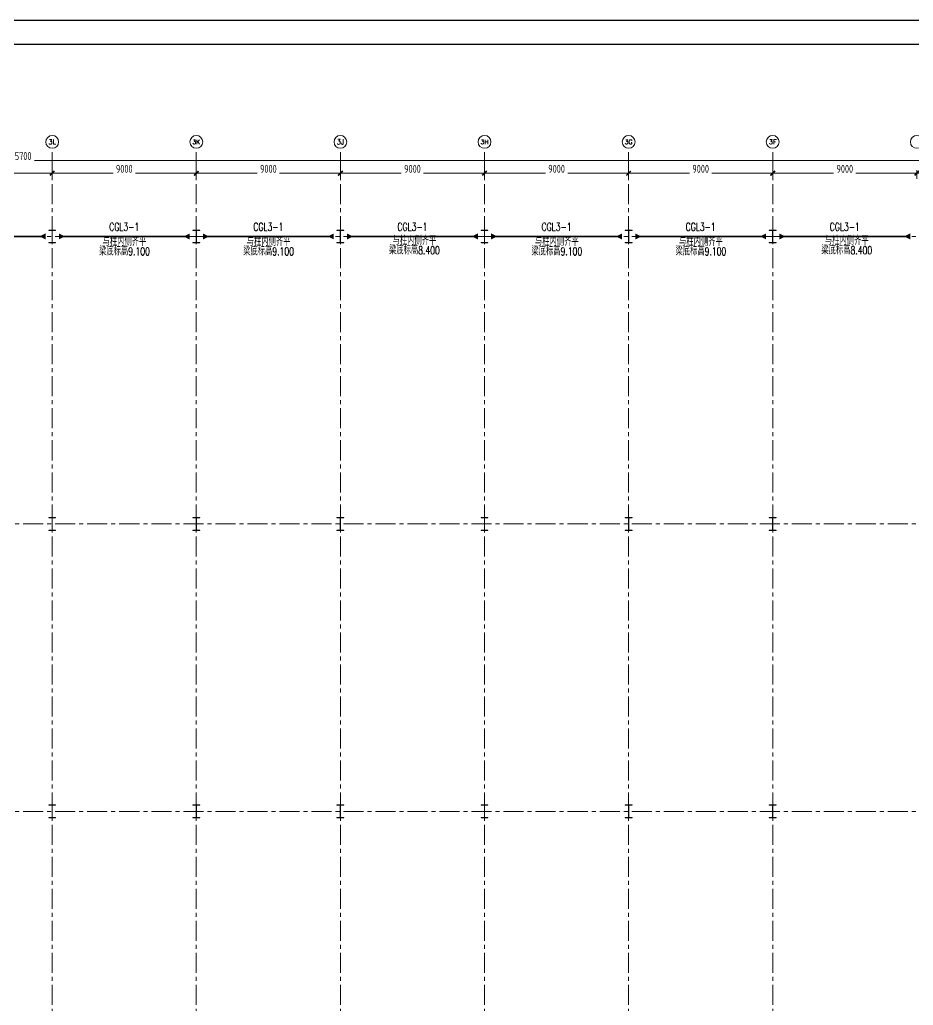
# Model space of a CAD drawing. Extents: x -1201378 to 2367219, y -619313 to 244905.
# Drawn here: x 724212 to 780020, y -231454 to -169915 of the extents above; entities that cross this region are included whole.
import ezdxf
from ezdxf.enums import TextEntityAlignment as Align

# ---------------------------------------------------------------- set-up
doc = ezdxf.new("R2010")
doc.units = 0
doc.header["$LTSCALE"] = 1000
doc.linetypes.add('CENTER', pattern=[2, 1.25, -0.25, 0.25, -0.25])
doc.layers.get('0').update_dxf_attribs({"linetype": 'CONTINUOUS'})
doc.layers.get('Defpoints').update_dxf_attribs({"linetype": 'CONTINUOUS'})
doc.layers.add('0-cxFrame', color=155, linetype='CONTINUOUS')
doc.layers.add('A-WINDOW', color=140, linetype='CONTINUOUS')
for name, color, linetype, lineweight in [('0-cxText', 131, 'CONTINUOUS', 25), ('S-axis', 111, 'CONTINUOUS', 0), ('S-bea', 40, 'CONTINUOUS', 0), ('S-col', 2, 'CONTINUOUS', 0), ('S-dote', 5, 'CENTER', 0), ('THIN', 7, 'CONTINUOUS', 0), ('梁', 4, 'CONTINUOUS', 18)]:
    doc.layers.add(name, color=color, linetype=linetype, lineweight=lineweight)
doc.styles.add('_TCH_AXIS', font='COMPLEX', dxfattribs={"bigfont": 'GBCBIG'})
doc.styles.add('cx_tuming', font='simhei.ttf')
doc.styles.add('cx_tuqian1', font='')
doc.styles.add('TSSD_Dimension', font='tssdeng.shx', dxfattribs={"width": 0.7, "bigfont": 'hztxt.shx'})
doc.styles.add('TSSD_Rein', font='tj-romans1.shx', dxfattribs={"width": 0.7, "bigfont": 'tj-hztxt.shx'})
doc.styles.add('黑体', font='simhei.ttf', dxfattribs={"width": 0.8})
doc.styles.get('cx_tuqian1').set_extended_font_data('SimSun')
doc.dimstyles.new('TSSD_200_200', dxfattribs={"dimtxt": 500, "dimasz": 200, "dimexe": 200, "dimexo": 500, "dimgap": 200, "dimtad": 1, "dimdec": 0, "dimzin": 0, "dimdsep": 46, "dimtxsty": 'TSSD_Dimension', "dimblk": 'ARCHTICK', "dimcen": 0, "dimdle": 200, "dimclrt": 7, "dimadec": 0, "dimazin": 0, "dimtfac": 1, "dimtdec": 0, "dimtix": 1, "dimtmove": 2, "dimatfit": 3, "dimfxl": 1, "dimtolj": 1, "dimtzin": 0, "dimarcsym": 0})

# ---------------------------------------------------------------- blocks, each defined once
blk = doc.blocks.new('w42343243')
at = {"layer": 'S-col'}
blk.add_lwpolyline([(-165069, 621020), (-164639, 621020), (-164639, 621002), (-164848, 621002), (-164848, 620238), (-164639, 620238), (-164639, 620220), (-165069, 620220), (-165069, 620238), (-164860, 620238), (-164860, 621002), (-165069, 621002)], close=True, dxfattribs=at)
blk = doc.blocks.new('42343')
at = {"layer": 'A-WINDOW'}
for p in [(-54000, 100), (-45000, 100), (-36000, 100), (-27000, 100), (-18000, 100), (-9000, 100), (-54000, -17850), (-45000, -17850), (-36000, -17850), (-27000, -17850), (-18000, -17850), (-9000, -17850), (-54000, -35800), (-45000, -35800), (-36000, -35800), (-27000, -35800), (-18000, -35800), (-9000, -35800)]:
    blk.add_blockref('w42343243', p, dxfattribs=at)
blk = doc.blocks.new('_ArchTick')
at = {"color": 0, "linetype": 'ByBlock', "const_width": 0.5}
blk.add_lwpolyline([(-0.71, -0.71), (0.71, 0.71)], dxfattribs=at)
blk = doc.blocks.new('*D471')
at = {"layer": 'Defpoints', "color": 0, "transparency": 16777216}
for p in [(-173758, -279500), (-182758, -280358), (-173758, -280358)]:
    blk.add_point(p, dxfattribs=at)
at = {"layer": 'S-axis', "color": 0, "lineweight": -2, "transparency": 16777216}
for p, q in [((-182758, -279858), (-182758, -279300)), ((-173758, -279858), (-173758, -279300)), ((-182958, -279500), (-178957, -279500)), ((-173558, -279500), (-177560, -279500))]:
    blk.add_line(p, q, dxfattribs=at)
at = {"layer": 'S-axis', "color": 0, "lineweight": -2, "transparency": 16777216, "xscale": 200, "yscale": 200, "zscale": 200, "rotation": 180}
blk.add_blockref('_ArchTick', (-182758, -279500), dxfattribs=at)
at = {"layer": 'S-axis', "color": 0, "lineweight": -2, "transparency": 16777216, "xscale": 200, "yscale": 200, "zscale": 200}
blk.add_blockref('_ArchTick', (-173758, -279500), dxfattribs=at)
at = {"layer": 'S-axis', "color": 7, "transparency": 16777216, "insert": (-178258, -279225), "char_height": 500, "attachment_point": 5, "style": 'TSSD_Dimension'}
blk.add_mtext('\\A1;9000', dxfattribs=at)
blk = doc.blocks.new('*D472')
at = {"layer": 'Defpoints', "color": 0, "transparency": 16777216}
for p in [(-164758, -279500), (-173758, -280358), (-164758, -280358)]:
    blk.add_point(p, dxfattribs=at)
at = {"layer": 'S-axis', "color": 0, "lineweight": -2, "transparency": 16777216}
for p, q in [((-173758, -279858), (-173758, -279300)), ((-164758, -279858), (-164758, -279300)), ((-173958, -279500), (-169957, -279500)), ((-164558, -279500), (-168560, -279500))]:
    blk.add_line(p, q, dxfattribs=at)
at = {"layer": 'S-axis', "color": 0, "lineweight": -2, "transparency": 16777216, "xscale": 200, "yscale": 200, "zscale": 200, "rotation": 180}
blk.add_blockref('_ArchTick', (-173758, -279500), dxfattribs=at)
at = {"layer": 'S-axis', "color": 0, "lineweight": -2, "transparency": 16777216, "xscale": 200, "yscale": 200, "zscale": 200}
blk.add_blockref('_ArchTick', (-164758, -279500), dxfattribs=at)
at = {"layer": 'S-axis', "color": 7, "transparency": 16777216, "insert": (-169258, -279225), "char_height": 500, "attachment_point": 5, "style": 'TSSD_Dimension'}
blk.add_mtext('\\A1;9000', dxfattribs=at)
blk = doc.blocks.new('*D473')
at = {"layer": 'Defpoints', "color": 0, "transparency": 16777216}
for p in [(-155758, -279500), (-164758, -280358), (-155758, -280358)]:
    blk.add_point(p, dxfattribs=at)
at = {"layer": 'S-axis', "color": 0, "lineweight": -2, "transparency": 16777216}
for p, q in [((-164758, -279858), (-164758, -279300)), ((-155758, -279858), (-155758, -279300)), ((-164958, -279500), (-160957, -279500)), ((-155558, -279500), (-159560, -279500))]:
    blk.add_line(p, q, dxfattribs=at)
at = {"layer": 'S-axis', "color": 0, "lineweight": -2, "transparency": 16777216, "xscale": 200, "yscale": 200, "zscale": 200, "rotation": 180}
blk.add_blockref('_ArchTick', (-164758, -279500), dxfattribs=at)
at = {"layer": 'S-axis', "color": 0, "lineweight": -2, "transparency": 16777216, "xscale": 200, "yscale": 200, "zscale": 200}
blk.add_blockref('_ArchTick', (-155758, -279500), dxfattribs=at)
at = {"layer": 'S-axis', "color": 7, "transparency": 16777216, "insert": (-160258, -279225), "char_height": 500, "attachment_point": 5, "style": 'TSSD_Dimension'}
blk.add_mtext('\\A1;9000', dxfattribs=at)
blk = doc.blocks.new('*D474')
at = {"layer": 'Defpoints', "color": 0, "transparency": 16777216}
for p in [(-146758, -279500), (-155758, -280358), (-146758, -280358)]:
    blk.add_point(p, dxfattribs=at)
at = {"layer": 'S-axis', "color": 0, "lineweight": -2, "transparency": 16777216}
for p, q in [((-155758, -279858), (-155758, -279300)), ((-146758, -279858), (-146758, -279300)), ((-155958, -279500), (-151957, -279500)), ((-146558, -279500), (-150560, -279500))]:
    blk.add_line(p, q, dxfattribs=at)
at = {"layer": 'S-axis', "color": 0, "lineweight": -2, "transparency": 16777216, "xscale": 200, "yscale": 200, "zscale": 200, "rotation": 180}
blk.add_blockref('_ArchTick', (-155758, -279500), dxfattribs=at)
at = {"layer": 'S-axis', "color": 0, "lineweight": -2, "transparency": 16777216, "xscale": 200, "yscale": 200, "zscale": 200}
blk.add_blockref('_ArchTick', (-146758, -279500), dxfattribs=at)
at = {"layer": 'S-axis', "color": 7, "transparency": 16777216, "insert": (-151258, -279225), "char_height": 500, "attachment_point": 5, "style": 'TSSD_Dimension'}
blk.add_mtext('\\A1;9000', dxfattribs=at)
blk = doc.blocks.new('*D475')
at = {"layer": 'Defpoints', "color": 0, "transparency": 16777216}
for p in [(-137758, -279500), (-146758, -280358), (-137758, -280358)]:
    blk.add_point(p, dxfattribs=at)
at = {"layer": 'S-axis', "color": 0, "lineweight": -2, "transparency": 16777216}
for p, q in [((-146758, -279858), (-146758, -279300)), ((-137758, -279858), (-137758, -279300)), ((-146958, -279500), (-142957, -279500)), ((-137558, -279500), (-141560, -279500))]:
    blk.add_line(p, q, dxfattribs=at)
at = {"layer": 'S-axis', "color": 0, "lineweight": -2, "transparency": 16777216, "xscale": 200, "yscale": 200, "zscale": 200, "rotation": 180}
blk.add_blockref('_ArchTick', (-146758, -279500), dxfattribs=at)
at = {"layer": 'S-axis', "color": 0, "lineweight": -2, "transparency": 16777216, "xscale": 200, "yscale": 200, "zscale": 200}
blk.add_blockref('_ArchTick', (-137758, -279500), dxfattribs=at)
at = {"layer": 'S-axis', "color": 7, "transparency": 16777216, "insert": (-142258, -279225), "char_height": 500, "attachment_point": 5, "style": 'TSSD_Dimension'}
blk.add_mtext('\\A1;9000', dxfattribs=at)
blk = doc.blocks.new('*D476')
at = {"layer": 'Defpoints', "color": 0, "transparency": 16777216}
for p in [(-128758, -279500), (-137758, -280358), (-128758, -280358)]:
    blk.add_point(p, dxfattribs=at)
at = {"layer": 'S-axis', "color": 0, "lineweight": -2, "transparency": 16777216}
for p, q in [((-137758, -279858), (-137758, -279300)), ((-128758, -279858), (-128758, -279300)), ((-137958, -279500), (-133957, -279500)), ((-128558, -279500), (-132560, -279500))]:
    blk.add_line(p, q, dxfattribs=at)
at = {"layer": 'S-axis', "color": 0, "lineweight": -2, "transparency": 16777216, "xscale": 200, "yscale": 200, "zscale": 200, "rotation": 180}
blk.add_blockref('_ArchTick', (-137758, -279500), dxfattribs=at)
at = {"layer": 'S-axis', "color": 0, "lineweight": -2, "transparency": 16777216, "xscale": 200, "yscale": 200, "zscale": 200}
blk.add_blockref('_ArchTick', (-128758, -279500), dxfattribs=at)
at = {"layer": 'S-axis', "color": 7, "transparency": 16777216, "insert": (-133258, -279225), "char_height": 500, "attachment_point": 5, "style": 'TSSD_Dimension'}
blk.add_mtext('\\A1;9000', dxfattribs=at)
blk = doc.blocks.new('*D477')
at = {"layer": 'Defpoints', "color": 0, "transparency": 16777216}
for p in [(-119758, -279500), (-128758, -280358), (-119758, -280358)]:
    blk.add_point(p, dxfattribs=at)
at = {"layer": 'S-axis', "color": 0, "lineweight": -2, "transparency": 16777216}
for p, q in [((-128758, -279858), (-128758, -279300)), ((-119758, -279858), (-119758, -279300)), ((-128958, -279500), (-124957, -279500)), ((-119558, -279500), (-123560, -279500))]:
    blk.add_line(p, q, dxfattribs=at)
at = {"layer": 'S-axis', "color": 0, "lineweight": -2, "transparency": 16777216, "xscale": 200, "yscale": 200, "zscale": 200, "rotation": 180}
blk.add_blockref('_ArchTick', (-128758, -279500), dxfattribs=at)
at = {"layer": 'S-axis', "color": 0, "lineweight": -2, "transparency": 16777216, "xscale": 200, "yscale": 200, "zscale": 200}
blk.add_blockref('_ArchTick', (-119758, -279500), dxfattribs=at)
at = {"layer": 'S-axis', "color": 7, "transparency": 16777216, "insert": (-124258, -279225), "char_height": 500, "attachment_point": 5, "style": 'TSSD_Dimension'}
blk.add_mtext('\\A1;9000', dxfattribs=at)
blk = doc.blocks.new('*D483')
at = {"layer": 'Defpoints', "color": 0, "transparency": 16777216}
for p in [(-82958, -278700), (-268658, -280258), (-82958, -280258)]:
    blk.add_point(p, dxfattribs=at)
at = {"layer": 'S-axis', "color": 0, "lineweight": -2, "transparency": 16777216}
for p, q in [((-268858, -278700), (-176749, -278700)), ((-268658, -279758), (-268658, -278500)), ((-82758, -278700), (-174868, -278700)), ((-82958, -279758), (-82958, -278500))]:
    blk.add_line(p, q, dxfattribs=at)
at = {"layer": 'S-axis', "color": 0, "lineweight": -2, "transparency": 16777216, "xscale": 200, "yscale": 200, "zscale": 200, "rotation": 180}
blk.add_blockref('_ArchTick', (-268658, -278700), dxfattribs=at)
at = {"layer": 'S-axis', "color": 0, "lineweight": -2, "transparency": 16777216, "xscale": 200, "yscale": 200, "zscale": 200}
blk.add_blockref('_ArchTick', (-82958, -278700), dxfattribs=at)
at = {"layer": 'S-axis', "color": 7, "transparency": 16777216, "insert": (-175808, -278425), "char_height": 500, "attachment_point": 5, "style": 'TSSD_Dimension'}
blk.add_mtext('\\A1;185700', dxfattribs=at)
blk = doc.blocks.new('TK22.A0 L(Dragon)')
at = {"layer": '0-cxFrame', "color": 7, "const_width": 0.5}
blk.add_lwpolyline([(0, 0), (-1486, 0), (-1486, 841), (0, 841)], close=True, dxfattribs=at)
at = {"layer": '0-cxFrame', "const_width": 0.5}
blk.add_lwpolyline([(-80, 10), (-1466, 10), (-1466, 831), (-80, 831)], close=True, dxfattribs=at)
at = {"style": '黑体', "flags": 4}
blk.add_attdef('图幅', text='', height=3.3, dxfattribs=at).set_placement((-40, 3), align=Align.RIGHT)
at = {"layer": '0-cxText', "flags": 4}
for tag, height, style, p in [('建设单位', 3.5, 'cx_tuming', (-45, 240)), ('项目名称', 3.5, 'cx_tuming', (-45, 210)), ('子项名称', 3.5, 'cx_tuming', (-45, 180)), ('工程编号', 3.3, 'cx_tuqian1', (-35, 165)), ('图名1', 3.5, 'cx_tuming', (-45, 87)), ('图名2', 3.5, 'cx_tuming', (-45, 79)), ('图名3', 3.5, 'cx_tuming', (-45, 71)), ('出图日期', 3.3, 'cx_tuqian1', (-39, 60)), ('专业', 3.3, 'cx_tuqian1', (-55, 52)), ('图号', 3.3, 'cx_tuqian1', (-55, 44)), ('版次', 3.3, 'cx_tuqian1', (-20, 44))]:
    blk.add_attdef(tag, text='', height=height, dxfattribs=dict(at, style=style)).set_placement(p, align=Align.MIDDLE)
at = {"layer": 'Defpoints', "color": 6, "flags": 4}
for tag, height, style, p in [('tufu', 3.3, '黑体', (-12, 12)), ('dwfname', 4, 'cx_tuqian1', (-80, 3))]:
    blk.add_attdef(tag, text='', height=height, dxfattribs=dict(at, style=style)).set_placement(p, align=Align.RIGHT)
blk = doc.blocks.new('3#轴网')
at = {"layer": 'S-axis'}
for centre in [(-173758.5, -277544.2), (-164758.5, -277544.2), (-155758.5, -277544.2), (-146758.5, -277544.2), (-137758.5, -277544.2), (-128758.5, -277544.2), (-119758.5, -277544.2)]:
    blk.add_circle(centre, 400, dxfattribs=at)
at = {"layer": 'S-dote'}
for p, q in [((-173758.5, -363428.2), (-173758.5, -277944.2)), ((-164758.5, -363428.2), (-164758.5, -277944.2)), ((-155758.5, -363428.2), (-155758.5, -277944.2)), ((-146758.5, -363428.2), (-146758.5, -277944.2)), ((-137758.5, -363428.2), (-137758.5, -277944.2)), ((-128758.5, -363428.2), (-128758.5, -277944.2)), ((-78316.2, -283448.2), (-273210.6, -283448.2)), ((-78316.2, -301398.2), (-273210.6, -301398.2)), ((-78316.2, -319348.2), (-273210.6, -319348.2))]:
    blk.add_line(p, q, dxfattribs=at)
at = {"layer": 'S-axis', "style": '_TCH_AXIS'}
for s, height, p, p2 in [('3L', 294.28, (-173996.7, -277691.4), (-173520.2, -277691.4)), ('3K', 270.86, (-165003.5, -277679.7), (-164513.4, -277679.7)), ('3J', 321.14, (-155987.8, -277704.8), (-155529.1, -277704.8)), ('3H', 265.5, (-147005, -277677), (-146511.9, -277677)), ('3G', 276.42, (-138002, -277682.4), (-137515, -277682.4)), ('3F', 288.12, (-128998.6, -277688.3), (-128518.4, -277688.3))]:
    blk.add_text(s, height=height, dxfattribs=at).set_placement(p, p2, align=Align.FIT)
at = {"layer": 'S-axis'}
for base, p1, p2, picture, middle in [((-82958.5, -278700.4), (-268658.5, -280258.4), (-82958.5, -280258.4), '*D483', (-175808.5, -278425.4)), ((-173758.5, -279500.4), (-182758.5, -280358.4), (-173758.5, -280358.4), '*D471', (-178258.5, -279225.4)), ((-164758.5, -279500.4), (-173758.5, -280358.4), (-164758.5, -280358.4), '*D472', (-169258.5, -279225.4)), ((-155758.5, -279500.4), (-164758.5, -280358.4), (-155758.5, -280358.4), '*D473', (-160258.5, -279225.4)), ((-146758.5, -279500.4), (-155758.5, -280358.4), (-146758.5, -280358.4), '*D474', (-151258.5, -279225.4)), ((-137758.5, -279500.4), (-146758.5, -280358.4), (-137758.5, -280358.4), '*D475', (-142258.5, -279225.4)), ((-128758.5, -279500.4), (-137758.5, -280358.4), (-128758.5, -280358.4), '*D476', (-133258.5, -279225.4)), ((-119758.5, -279500.4), (-128758.5, -280358.4), (-119758.5, -280358.4), '*D477', (-124258.5, -279225.4))]:
    dim = blk.add_linear_dim(base=base, p1=p1, p2=p2, angle=0, dimstyle='TSSD_200_200', dxfattribs=at)
    dim.commit()
    dim.dimension.update_dxf_attribs({"geometry": picture, "text_midpoint": middle, "dimtype": 161})

msp = doc.modelspace()

# ---------------------------------------------------------------- linework, layer by layer
at = {"layer": 'S-bea'}
for points in [[(725826.5, -183448.2, 375, 0, 0), (725451.5, -183448.2, 375, 0, 0)], [(726656.5, -183448.2, 375, 0, 0), (727031.5, -183448.2, 375, 0, 0)], [(734826.5, -183448.2, 375, 0, 0), (734451.5, -183448.2, 375, 0, 0)], [(735656.5, -183448.2, 375, 0, 0), (736031.5, -183448.2, 375, 0, 0)], [(743826.5, -183448.2, 375, 0, 0), (743451.5, -183448.2, 375, 0, 0)], [(744656.5, -183448.2, 375, 0, 0), (745031.5, -183448.2, 375, 0, 0)], [(752826.5, -183448.2, 375, 0, 0), (752451.5, -183448.2, 375, 0, 0)], [(753656.5, -183448.2, 375, 0, 0), (754031.5, -183448.2, 375, 0, 0)], [(761826.5, -183448.2, 375, 0, 0), (761451.5, -183448.2, 375, 0, 0)], [(762656.5, -183448.2, 375, 0, 0), (763031.5, -183448.2, 375, 0, 0)], [(770826.5, -183448.2, 375, 0, 0), (770451.5, -183448.2, 375, 0, 0)], [(771656.5, -183448.2, 375, 0, 0), (772031.5, -183448.2, 375, 0, 0)], [(779826.5, -183448.2, 375, 0, 0), (779451.5, -183448.2, 375, 0, 0)]]:
    msp.add_lwpolyline(points, format="xyseb", dxfattribs=at)
at = {"layer": '梁', "linetype": 'Continuous', "const_width": 100}
for points in [[(717656.5, -183448.2), (725826.5, -183448.2)], [(726656.5, -183448.2), (734826.5, -183448.2)], [(735656.5, -183448.2), (743826.5, -183448.2)], [(744656.5, -183448.2), (752826.5, -183448.2)], [(753656.5, -183448.2), (761826.5, -183448.2)], [(762656.5, -183448.2), (770826.5, -183448.2)], [(771656.5, -183448.2), (779826.5, -183448.2)]]:
    msp.add_lwpolyline(points, dxfattribs=at)

# ---------------------------------------------------------------- block references
at = {"layer": '0-cxFrame', "xscale": 150, "yscale": 150, "zscale": 150}
msp.add_blockref('TK22.A0 L(Dragon)', (835008.3, -296102.2), dxfattribs=at)
at = {"layer": 'S-axis'}
msp.add_blockref('3#轴网', (900000, 100000), dxfattribs=at)
at = {"layer": 'S-col'}
msp.add_blockref('42343', (945095.7, -804168.2), dxfattribs=at)

# ---------------------------------------------------------------- texts
at = {"layer": 'THIN', "style": 'TSSD_Rein', "width": 0.7}
for s, p in [('CGL3-1', (730741.5, -183248.2)), ('CGL3-1', (739741.5, -183248.2)), ('CGL3-1', (748741.5, -183248.2)), ('CGL3-1', (757741.5, -183248.2)), ('CGL3-1', (766741.5, -183248.2)), ('CGL3-1', (775741.5, -183248.2)), ('与柱内侧齐平', (730755.9, -184182.9)), ('与柱内侧齐平', (730755.9, -184182.9)), ('与柱内侧齐平', (739755.9, -184182.9)), ('与柱内侧齐平', (739755.9, -184182.9)), ('与柱内侧齐平', (748865.3, -184115.7)), ('与柱内侧齐平', (757755.9, -184182.9)), ('与柱内侧齐平', (757755.9, -184182.9)), ('与柱内侧齐平', (766755.9, -184182.9)), ('与柱内侧齐平', (766755.9, -184182.9)), ('与柱内侧齐平', (775865.3, -184115.7)), ('梁底标高9.100', (730755.9, -184779.6)), ('梁底标高9.100', (730755.9, -184779.6)), ('梁底标高9.100', (739755.9, -184779.6)), ('梁底标高9.100', (739755.9, -184779.6)), ('梁底标高8.400', (748865.3, -184712.3)), ('梁底标高9.100', (757755.9, -184779.6)), ('梁底标高9.100', (757755.9, -184779.6)), ('梁底标高9.100', (766755.9, -184779.6)), ('梁底标高9.100', (766755.9, -184779.6)), ('梁底标高8.400', (775865.3, -184712.3))]:
    msp.add_text(s, height=500, dxfattribs=at).set_placement(p, align=Align.BOTTOM_CENTER)

doc.saveas('drawing.dxf')
